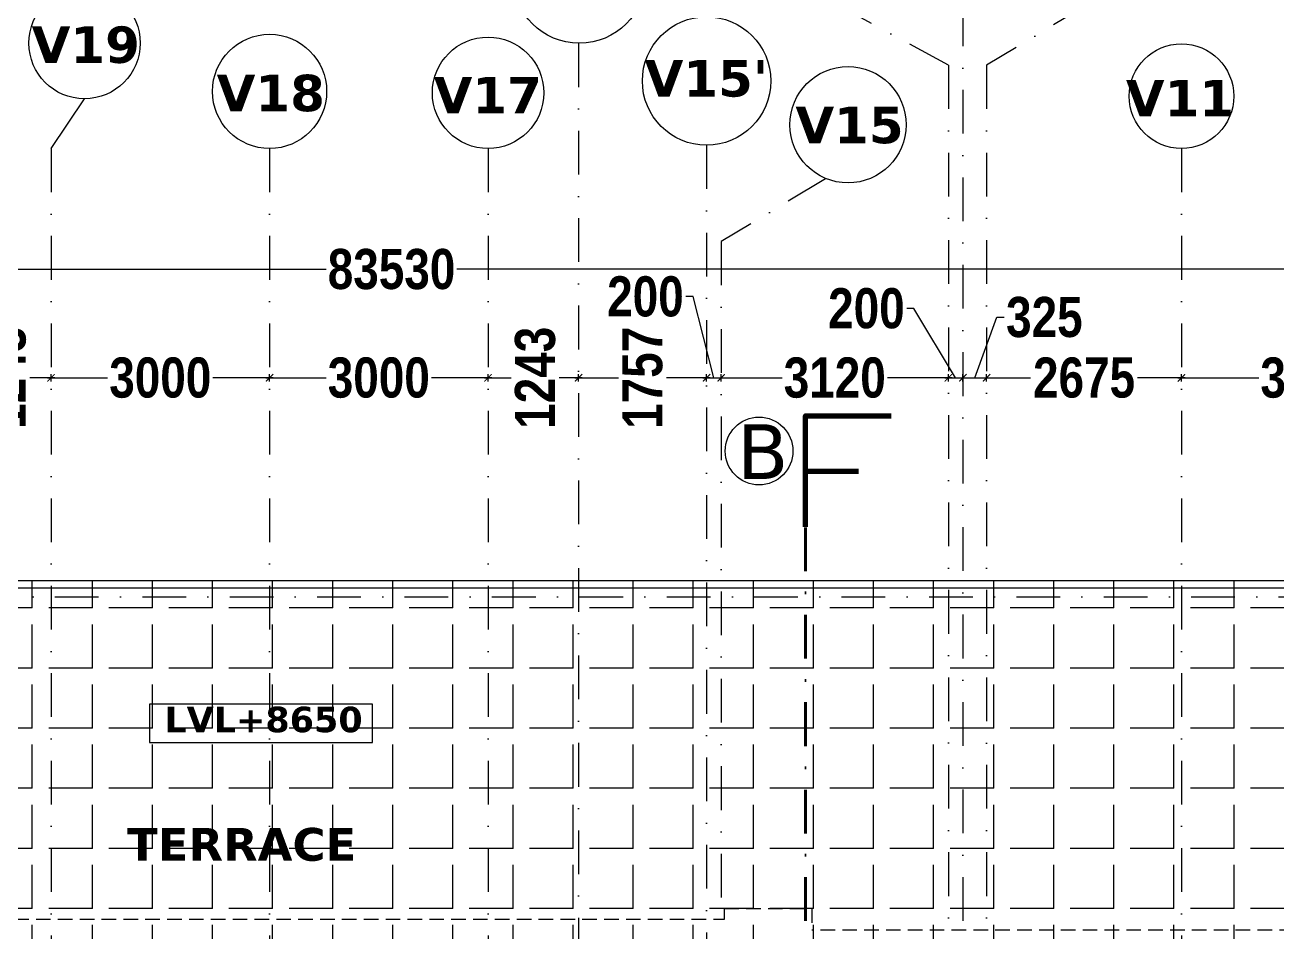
# Model space of a CAD drawing. Header units: millimetres. Extents: x -3092155 to 4513934, y -12317808 to 1850003.
# Drawn here: x -419781 to -402592, y -5510385 to -5497940 of the extents above; entities that cross this region are included whole.
import ezdxf

# ---------------------------------------------------------------- set-up
doc = ezdxf.new("R2010")
doc.units = ezdxf.units.MM
doc.header["$LTSCALE"] = 2
doc.header["$MEASUREMENT"] = 0
doc.header["$PDMODE"] = 34
doc.header["$PDSIZE"] = 500
for name, pattern in [('DASHDOT', [1, 0.5, -0.25, 0, -0.25]), ('DASHED2', [0.375, 0.25, -0.125]), ('HIDDEN', [0.375, 0.25, -0.125])]:
    doc.linetypes.add(name, pattern=pattern)
for name, color, linetype, lineweight in [('D DIM', 250, 'Continuous', 9), ('DIM', 27, 'Continuous', 5), ('GRID', 251, 'DASHDOT', 5), ('HAT', 42, 'Continuous', 5), ('Layer1', 251, 'Continuous', 0), ('PROJ', 251, 'HIDDEN', 5), ('RAILING', 47, 'Continuous', 13), ('ST TEXT', 251, 'DASHDOT', 5), ('TEXT', 7, 'Continuous', 13)]:
    doc.layers.add(name, color=color, linetype=linetype, lineweight=lineweight)
doc.layers.add('DOT', color=7, linetype='DASHED2', lineweight=0, true_color=0x89067c)
doc.styles.add('COLOUMNN DIM', font='ARIALNB.TTF', dxfattribs={"height": 550})
doc.styles.add('INNER DIM', font='ARIALNB.TTF', dxfattribs={"height": 250})
doc.styles.add('style2', font='verdana.ttf')
doc.dimstyles.new('external final', dxfattribs={"dimscale": 0, "dimtxt": 250, "dimasz": 100, "dimexe": 50, "dimexo": 50, "dimgap": 50, "dimtad": 0, "dimdec": 0, "dimzin": 0, "dimdsep": 46, "dimtxsty": 'INNER DIM', "dimblk": 'ARCHTICK', "dimcen": 100, "dimdle": 50, "dimclrd": 256, "dimclre": 256, "dimclrt": 256, "dimadec": 0, "dimazin": 0, "dimtfac": 1, "dimtdec": 0, "dimtix": 1, "dimtmove": 1, "dimatfit": 3, "dimfxl": 50, "dimfxlon": 1, "dimtolj": 1, "dimtzin": 0, "dimlwd": -1, "dimlwe": -1, "dimarcsym": 1})

# ---------------------------------------------------------------- blocks, each defined once
blk = doc.blocks.new('_ArchTick')
at = {"color": 0, "linetype": 'ByBlock', "const_width": 0.15}
blk.add_lwpolyline([(-0.5, -0.5), (0.5, 0.5)], dxfattribs=at)
blk = doc.blocks.new('*D989')
at = {"layer": 'D DIM', "ltscale": 100, "transparency": 16777216}
for p, q in [((-410610, -5501667), (-410710, -5501667)), ((-410324, -5502781), (-410610, -5501667)), ((-410474, -5502781), (-410174, -5502781)), ((-410424, -5502781), (-410424, -5502731)), ((-410224, -5502781), (-410224, -5502731))]:
    blk.add_line(p, q, dxfattribs=at)
at = {"layer": 'Defpoints', "color": 0, "lineweight": 50, "ltscale": 100, "transparency": 16777216}
for p in [(-410424, -5502781), (-410224, -5502781), (-410224, -5502781)]:
    blk.add_point(p, dxfattribs=at)
at = {"layer": 'D DIM', "ltscale": 100, "transparency": 16777216, "xscale": 100, "yscale": 100, "zscale": 100, "rotation": 180}
blk.add_blockref('_ArchTick', (-410424, -5502781), dxfattribs=at)
at = {"layer": 'D DIM', "ltscale": 100, "transparency": 16777216, "xscale": 100, "yscale": 100, "zscale": 100}
blk.add_blockref('_ArchTick', (-410224, -5502781), dxfattribs=at)
at = {"layer": 'D DIM', "ltscale": 100, "transparency": 16777216, "insert": (-411263, -5501667), "char_height": 550, "attachment_point": 5, "style": 'COLOUMNN DIM'}
blk.add_mtext('\\A1;200', dxfattribs=at)
blk = doc.blocks.new('*D1000')
at = {"layer": 'D DIM', "ltscale": 100, "transparency": 16777216}
for p, q in [((-419474, -5502781), (-418648, -5502781)), ((-419424, -5502831), (-419424, -5502731)), ((-416374, -5502781), (-417201, -5502781)), ((-416424, -5502831), (-416424, -5502731))]:
    blk.add_line(p, q, dxfattribs=at)
at = {"layer": 'Defpoints', "color": 0, "lineweight": 50, "ltscale": 100, "transparency": 16777216}
for p in [(-416424, -5502781), (-419424, -5503821), (-416424, -5503821)]:
    blk.add_point(p, dxfattribs=at)
at = {"layer": 'D DIM', "ltscale": 100, "transparency": 16777216, "xscale": 100, "yscale": 100, "zscale": 100, "rotation": 180}
blk.add_blockref('_ArchTick', (-419424, -5502781), dxfattribs=at)
at = {"layer": 'D DIM', "ltscale": 100, "transparency": 16777216, "xscale": 100, "yscale": 100, "zscale": 100}
blk.add_blockref('_ArchTick', (-416424, -5502781), dxfattribs=at)
at = {"layer": 'D DIM', "ltscale": 100, "transparency": 16777216, "insert": (-417924, -5502781), "char_height": 550, "attachment_point": 5, "style": 'COLOUMNN DIM'}
blk.add_mtext('\\A1;3000', dxfattribs=at)
blk = doc.blocks.new('*D1001')
at = {"layer": 'D DIM', "ltscale": 100, "transparency": 16777216}
for p, q in [((-416474, -5502781), (-415648, -5502781)), ((-416424, -5502831), (-416424, -5502731)), ((-413374, -5502781), (-414201, -5502781)), ((-413424, -5502831), (-413424, -5502731))]:
    blk.add_line(p, q, dxfattribs=at)
at = {"layer": 'Defpoints', "color": 0, "lineweight": 50, "ltscale": 100, "transparency": 16777216}
for p in [(-413424, -5502781), (-416424, -5503821), (-413424, -5504988)]:
    blk.add_point(p, dxfattribs=at)
at = {"layer": 'D DIM', "ltscale": 100, "transparency": 16777216, "xscale": 100, "yscale": 100, "zscale": 100, "rotation": 180}
blk.add_blockref('_ArchTick', (-416424, -5502781), dxfattribs=at)
at = {"layer": 'D DIM', "ltscale": 100, "transparency": 16777216, "xscale": 100, "yscale": 100, "zscale": 100}
blk.add_blockref('_ArchTick', (-413424, -5502781), dxfattribs=at)
at = {"layer": 'D DIM', "ltscale": 100, "transparency": 16777216, "insert": (-414924, -5502781), "char_height": 550, "attachment_point": 5, "style": 'COLOUMNN DIM'}
blk.add_mtext('\\A1;3000', dxfattribs=at)
blk = doc.blocks.new('*D1002')
at = {"layer": 'D DIM', "ltscale": 100, "transparency": 16777216}
for p, q in [((-413474, -5502781), (-413107, -5502781)), ((-413424, -5502831), (-413424, -5502731)), ((-412131, -5502781), (-412446, -5502781)), ((-412181, -5502831), (-412181, -5502731))]:
    blk.add_line(p, q, dxfattribs=at)
at = {"layer": 'Defpoints', "color": 0, "lineweight": 50, "ltscale": 100, "transparency": 16777216}
for p in [(-412181, -5502781), (-413424, -5503659), (-412181, -5503582)]:
    blk.add_point(p, dxfattribs=at)
at = {"layer": 'D DIM', "ltscale": 100, "transparency": 16777216, "xscale": 100, "yscale": 100, "zscale": 100, "rotation": 180}
blk.add_blockref('_ArchTick', (-413424, -5502781), dxfattribs=at)
at = {"layer": 'D DIM', "ltscale": 100, "transparency": 16777216, "xscale": 100, "yscale": 100, "zscale": 100}
blk.add_blockref('_ArchTick', (-412181, -5502781), dxfattribs=at)
at = {"layer": 'D DIM', "ltscale": 100, "transparency": 16777216, "insert": (-412776, -5502781), "char_height": 550, "attachment_point": 5, "rotation": 90, "style": 'COLOUMNN DIM'}
blk.add_mtext('\\A1;1243', dxfattribs=at)
blk = doc.blocks.new('*D1003')
at = {"layer": 'D DIM', "ltscale": 100, "transparency": 16777216}
for p, q in [((-412231, -5502781), (-411633, -5502781)), ((-412181, -5502831), (-412181, -5502731)), ((-410374, -5502781), (-410972, -5502781)), ((-410424, -5502831), (-410424, -5502731))]:
    blk.add_line(p, q, dxfattribs=at)
at = {"layer": 'Defpoints', "color": 0, "lineweight": 50, "ltscale": 100, "transparency": 16777216}
for p in [(-410424, -5502781), (-412181, -5503582), (-410424, -5503585)]:
    blk.add_point(p, dxfattribs=at)
at = {"layer": 'D DIM', "ltscale": 100, "transparency": 16777216, "xscale": 100, "yscale": 100, "zscale": 100, "rotation": 180}
blk.add_blockref('_ArchTick', (-412181, -5502781), dxfattribs=at)
at = {"layer": 'D DIM', "ltscale": 100, "transparency": 16777216, "xscale": 100, "yscale": 100, "zscale": 100}
blk.add_blockref('_ArchTick', (-410424, -5502781), dxfattribs=at)
at = {"layer": 'D DIM', "ltscale": 100, "transparency": 16777216, "insert": (-411303, -5502781), "char_height": 550, "attachment_point": 5, "rotation": 90, "style": 'COLOUMNN DIM'}
blk.add_mtext('\\A1;1757', dxfattribs=at)
blk = doc.blocks.new('*D1004')
at = {"layer": 'D DIM', "ltscale": 100, "transparency": 16777216}
for p, q in [((-410274, -5502781), (-409387, -5502781)), ((-410224, -5502831), (-410224, -5502731)), ((-407054, -5502781), (-407940, -5502781)), ((-407104, -5502831), (-407104, -5502731))]:
    blk.add_line(p, q, dxfattribs=at)
at = {"layer": 'Defpoints', "color": 0, "lineweight": 50, "ltscale": 100, "transparency": 16777216}
for p in [(-407104, -5502781), (-410224, -5503585), (-407104, -5503717)]:
    blk.add_point(p, dxfattribs=at)
at = {"layer": 'D DIM', "ltscale": 100, "transparency": 16777216, "xscale": 100, "yscale": 100, "zscale": 100, "rotation": 180}
blk.add_blockref('_ArchTick', (-410224, -5502781), dxfattribs=at)
at = {"layer": 'D DIM', "ltscale": 100, "transparency": 16777216, "xscale": 100, "yscale": 100, "zscale": 100}
blk.add_blockref('_ArchTick', (-407104, -5502781), dxfattribs=at)
at = {"layer": 'D DIM', "ltscale": 100, "transparency": 16777216, "insert": (-408664, -5502781), "char_height": 550, "attachment_point": 5, "style": 'COLOUMNN DIM'}
blk.add_mtext('\\A1;3120', dxfattribs=at)
blk = doc.blocks.new('*D1005')
at = {"layer": 'D DIM', "ltscale": 100, "transparency": 16777216}
for p, q in [((-407576, -5501830), (-407676, -5501830)), ((-407004, -5502781), (-407576, -5501830)), ((-407154, -5502781), (-406854, -5502781)), ((-407104, -5502831), (-407104, -5502731)), ((-406904, -5502831), (-406904, -5502731))]:
    blk.add_line(p, q, dxfattribs=at)
at = {"layer": 'Defpoints', "color": 0, "lineweight": 50, "ltscale": 100, "transparency": 16777216}
for p in [(-406904, -5502781), (-407104, -5503717), (-406904, -5503821)]:
    blk.add_point(p, dxfattribs=at)
at = {"layer": 'D DIM', "ltscale": 100, "transparency": 16777216, "xscale": 100, "yscale": 100, "zscale": 100, "rotation": 180}
blk.add_blockref('_ArchTick', (-407104, -5502781), dxfattribs=at)
at = {"layer": 'D DIM', "ltscale": 100, "transparency": 16777216, "xscale": 100, "yscale": 100, "zscale": 100}
blk.add_blockref('_ArchTick', (-406904, -5502781), dxfattribs=at)
at = {"layer": 'D DIM', "ltscale": 100, "transparency": 16777216, "insert": (-408229, -5501830), "char_height": 550, "attachment_point": 5, "style": 'COLOUMNN DIM'}
blk.add_mtext('\\A1;200', dxfattribs=at)
blk = doc.blocks.new('*D1006')
at = {"layer": 'D DIM', "ltscale": 100, "transparency": 16777216}
for p, q in [((-406741, -5502781), (-406440, -5501950)), ((-406440, -5501950), (-406340, -5501950)), ((-406954, -5502781), (-406529, -5502781)), ((-406904, -5502831), (-406904, -5502731)), ((-406579, -5502831), (-406579, -5502731))]:
    blk.add_line(p, q, dxfattribs=at)
at = {"layer": 'Defpoints', "color": 0, "lineweight": 50, "ltscale": 100, "transparency": 16777216}
for p in [(-406579, -5502781), (-406904, -5504065), (-406579, -5504234)]:
    blk.add_point(p, dxfattribs=at)
at = {"layer": 'D DIM', "ltscale": 100, "transparency": 16777216, "xscale": 100, "yscale": 100, "zscale": 100, "rotation": 180}
blk.add_blockref('_ArchTick', (-406904, -5502781), dxfattribs=at)
at = {"layer": 'D DIM', "ltscale": 100, "transparency": 16777216, "xscale": 100, "yscale": 100, "zscale": 100}
blk.add_blockref('_ArchTick', (-406579, -5502781), dxfattribs=at)
at = {"layer": 'D DIM', "ltscale": 100, "transparency": 16777216, "insert": (-405786, -5501950), "char_height": 550, "attachment_point": 5, "style": 'COLOUMNN DIM'}
blk.add_mtext('\\A1;325', dxfattribs=at)
blk = doc.blocks.new('*D1007')
at = {"layer": 'D DIM', "ltscale": 100, "transparency": 16777216}
for p, q in [((-406629, -5502781), (-405975, -5502781)), ((-406579, -5502831), (-406579, -5502731)), ((-403854, -5502781), (-404508, -5502781)), ((-403904, -5502831), (-403904, -5502731))]:
    blk.add_line(p, q, dxfattribs=at)
at = {"layer": 'Defpoints', "color": 0, "lineweight": 50, "ltscale": 100, "transparency": 16777216}
for p in [(-403904, -5502781), (-403904, -5503520), (-406579, -5504184)]:
    blk.add_point(p, dxfattribs=at)
at = {"layer": 'D DIM', "ltscale": 100, "transparency": 16777216, "xscale": 100, "yscale": 100, "zscale": 100, "rotation": 180}
blk.add_blockref('_ArchTick', (-406579, -5502781), dxfattribs=at)
at = {"layer": 'D DIM', "ltscale": 100, "transparency": 16777216, "xscale": 100, "yscale": 100, "zscale": 100}
blk.add_blockref('_ArchTick', (-403904, -5502781), dxfattribs=at)
at = {"layer": 'D DIM', "ltscale": 100, "transparency": 16777216, "insert": (-405241, -5502781), "char_height": 550, "attachment_point": 5, "style": 'COLOUMNN DIM'}
blk.add_mtext('\\A1;2675', dxfattribs=at)
blk = doc.blocks.new('*D1008')
at = {"layer": 'D DIM', "ltscale": 100, "transparency": 16777216}
for p, q in [((-403954, -5502781), (-402843, -5502781)), ((-403904, -5502831), (-403904, -5502731)), ((-400284, -5502781), (-401395, -5502781)), ((-400334, -5502831), (-400334, -5502731))]:
    blk.add_line(p, q, dxfattribs=at)
at = {"layer": 'Defpoints', "color": 0, "lineweight": 50, "ltscale": 100, "transparency": 16777216}
for p in [(-400334, -5502781), (-403904, -5503520), (-400334, -5503611)]:
    blk.add_point(p, dxfattribs=at)
at = {"layer": 'D DIM', "ltscale": 100, "transparency": 16777216, "xscale": 100, "yscale": 100, "zscale": 100, "rotation": 180}
blk.add_blockref('_ArchTick', (-403904, -5502781), dxfattribs=at)
at = {"layer": 'D DIM', "ltscale": 100, "transparency": 16777216, "xscale": 100, "yscale": 100, "zscale": 100}
blk.add_blockref('_ArchTick', (-400334, -5502781), dxfattribs=at)
at = {"layer": 'D DIM', "ltscale": 100, "transparency": 16777216, "insert": (-402119, -5502781), "char_height": 550, "attachment_point": 5, "style": 'COLOUMNN DIM'}
blk.add_mtext('\\A1;3570', dxfattribs=at)
blk = doc.blocks.new('*D1038')
at = {"layer": 'D DIM', "ltscale": 100, "transparency": 16777216}
for p, q in [((-420717, -5502781), (-420376, -5502781)), ((-420667, -5502831), (-420667, -5502731)), ((-419374, -5502781), (-419715, -5502781)), ((-419424, -5502831), (-419424, -5502731))]:
    blk.add_line(p, q, dxfattribs=at)
at = {"layer": 'Defpoints', "color": 0, "lineweight": 50, "ltscale": 100, "transparency": 16777216}
for p in [(-419424, -5502781), (-419424, -5503670), (-420667, -5504019)]:
    blk.add_point(p, dxfattribs=at)
at = {"layer": 'D DIM', "ltscale": 100, "transparency": 16777216, "xscale": 100, "yscale": 100, "zscale": 100, "rotation": 180}
blk.add_blockref('_ArchTick', (-420667, -5502781), dxfattribs=at)
at = {"layer": 'D DIM', "ltscale": 100, "transparency": 16777216, "xscale": 100, "yscale": 100, "zscale": 100}
blk.add_blockref('_ArchTick', (-419424, -5502781), dxfattribs=at)
at = {"layer": 'D DIM', "ltscale": 100, "transparency": 16777216, "insert": (-420045, -5502781), "char_height": 550, "attachment_point": 5, "rotation": 90, "style": 'COLOUMNN DIM'}
blk.add_mtext('\\A1;1243', dxfattribs=at)
blk = doc.blocks.new('*D988')
at = {"layer": 'D DIM', "ltscale": 100, "transparency": 16777216}
for p, q in [((-456564, -5501292), (-415647, -5501292)), ((-456514, -5501342), (-456514, -5501242)), ((-372934, -5501292), (-413851, -5501292)), ((-372984, -5501342), (-372984, -5501242))]:
    blk.add_line(p, q, dxfattribs=at)
at = {"layer": 'Defpoints', "color": 0, "lineweight": 50, "ltscale": 100, "transparency": 16777216}
for p in [(-372984, -5501292), (-372984, -5503658), (-456514, -5504184)]:
    blk.add_point(p, dxfattribs=at)
at = {"layer": 'D DIM', "ltscale": 100, "transparency": 16777216, "xscale": 100, "yscale": 100, "zscale": 100, "rotation": 180}
blk.add_blockref('_ArchTick', (-456514, -5501292), dxfattribs=at)
at = {"layer": 'D DIM', "ltscale": 100, "transparency": 16777216, "xscale": 100, "yscale": 100, "zscale": 100}
blk.add_blockref('_ArchTick', (-372984, -5501292), dxfattribs=at)
at = {"layer": 'D DIM', "ltscale": 100, "transparency": 16777216, "insert": (-414749, -5501292), "char_height": 550, "attachment_point": 5, "style": 'COLOUMNN DIM'}
blk.add_mtext('\\A1;83530', dxfattribs=at)

msp = doc.modelspace()

# ---------------------------------------------------------------- hatches: boundary and pattern name
at = {"layer": 'HAT', "ltscale": 100}
h = msp.add_hatch(dxfattribs=at)
h.set_pattern_fill('ANGLE', color=256, scale=3000, style=0)
h.set_pattern_definition([(180, (-2287481.95, 738485.4), (0, 825), [600, -225]), (90, (-2287481.95, 738485.4), (825, 5e-14), [600, -225])])
h.paths.add_polyline_path([(-388059.3, -5505561.2), (-444789.3, -5505561.2), (-444789.3, -5511461.2), (-388059.3, -5511461.2)])

# ---------------------------------------------------------------- linework, layer by layer
at = {"layer": 'D DIM', "ltscale": 100}
msp.add_line((-419423.9, -5499634.3), (-418964.3, -5498951.8), dxfattribs=at)
at = {"layer": 'DIM', "lineweight": 80, "ltscale": 100}
for points in [[(-409064.4, -5504825.1), (-409064.4, -5503303.1), (-407891.4, -5503303.1)], [(-409064.4, -5504064.1), (-408336.9, -5504064.1)]]:
    msp.add_lwpolyline(points, dxfattribs=at)
at = {"layer": 'DIM', "ltscale": 100}
msp.add_circle((-409702.5, -5503785.3), 465, dxfattribs=at)
at = {"layer": 'DOT', "ltscale": 400}
for p, q in [((-410179.7, -5510211.2), (-410179.7, -5510061.2)), ((-410179.7, -5510061.2), (-408980, -5510061.2)), ((-408980, -5510061.2), (-408980, -5510361.2)), ((-422629.7, -5510211.2), (-410179.7, -5510211.2)), ((-386759.3, -5510361.2), (-408980, -5510361.2))]:
    msp.add_line(p, q, dxfattribs=at)
at = {"layer": 'GRID', "color": 5, "ltscale": 600}
for p, q in [((-407103.9, -5498491.3), (-408686.9, -5497630.3)), ((-406903.9, -5497630.3), (-406903.9, -5586432.3)), ((-405144.4, -5497630.3), (-406578.9, -5498491.5)), ((-412181.3, -5498190.6), (-412181.3, -5585871.9)), ((-407103.9, -5498491.3), (-407103.9, -5585573.6)), ((-406578.9, -5498491.5), (-406578.9, -5585571)), ((-410423.9, -5499589.4), (-410423.9, -5584428)), ((-419423.9, -5499634.4), (-419423.9, -5584428.2)), ((-416423.9, -5499634.4), (-416423.9, -5584428.2)), ((-413423.9, -5499634.4), (-413423.9, -5584428.2)), ((-403903.9, -5499634.4), (-403897.9, -5584322.1)), ((-408788.9, -5500049.8), (-410223.5, -5500911.1)), ((-410223.5, -5500911.1), (-410223.5, -5583106.3))]:
    msp.add_line(p, q, dxfattribs=at)
at = {"layer": 'GRID', "color": 6, "ltscale": 600}
msp.add_line((-460173.8, -5505786.2), (-367334.4, -5505786.2), dxfattribs=at)
at = {"layer": 'Layer1', "ltscale": 100}
msp.add_lwpolyline([(-415009.9, -5507257.7), (-418072.5, -5507257.7), (-418072.5, -5507784.8), (-415009.9, -5507784.8)], close=True, dxfattribs=at)
at = {"layer": 'PROJ', "linetype": 'DASHDOT', "lineweight": 40, "ltscale": 600}
msp.add_line((-409087.3, -5579839.4), (-409064.4, -5504825.1), dxfattribs=at)
at = {"layer": 'RAILING', "ltscale": 100}
for p, q in [((-444888.9, -5505561.2), (-387959.3, -5505561.2)), ((-444789.3, -5505661.2), (-388058.9, -5505661.2))]:
    msp.add_line(p, q, dxfattribs=at)
at = {"layer": 'ST TEXT', "linetype": 'ByBlock', "ltscale": 1200}
for centre, radius in [((-412171.3, -5497279.3), 911.4), ((-418964.4, -5498187.6), 764.2), ((-410423.9, -5498707.8), 881.5), ((-416423.9, -5498850.8), 783.6), ((-413423.9, -5498869.8), 764.6), ((-403903.9, -5498916.2), 718.2), ((-408481.9, -5499308.1), 798.6)]:
    msp.add_circle(centre, radius, dxfattribs=at)

# ---------------------------------------------------------------- texts
at = {"layer": 'ST TEXT', "ltscale": 0.1, "char_height": 450, "attachment_point": 5, "style": 'style2'}
for s, insert in [('{\\fVerdana|b1|i0|c0|p34;\\H1.1111x;V19}', (-418947.1, -5498213.8)), ("{\\fVerdana|b1|i0|c0|p34;\\H1.111x;V15'}", (-410426.1, -5498676.1)), ('{\\fVerdana|b1|i0|c0|p34;\\H1.1111x;V18}', (-416406.8, -5498877)), ('{\\fVerdana|b1|i0|c0|p34;\\H1.1111x;V17}', (-413427.3, -5498901)), ('{\\fVerdana|b1|i0|c0|p34;\\H1.1111x;V11}', (-403924.1, -5498942.4)), ('{\\fVerdana|b1|i0|c0|p34;\\H1.1111x;V15}', (-408460.2, -5499316.6))]:
    msp.add_mtext(s, dxfattribs=dict(at, insert=insert))
at = {"layer": 'TEXT', "style": 'style2'}
msp.add_text('B', height=750, dxfattribs=at).set_placement((-410005.4, -5504168.5))
at = {"layer": 'TEXT', "ltscale": 0.1, "attachment_point": 5, "style": 'style2'}
for s, insert, char_height in [('\\pt3850;{\\fVerdana|b1|i0|c0|p34;LVL+8650}', (-416506.6, -5507472.5), 350), ('\\pt4950;{\\fVerdana|b1|i0|c0|p34;TERRACE}', (-416807.7, -5509187.1), 450)]:
    msp.add_mtext(s, dxfattribs=dict(at, insert=insert, char_height=char_height))

# ---------------------------------------------------------------- dimensions: what is measured, and where the dimension line sits
at = {"layer": 'D DIM', "ltscale": 100}
for base, p1, p2, picture, middle in [((-372983.9, -5501291.7), (-456513.9, -5504183.6), (-372983.9, -5503657.7), '*D988', (-414748.9, -5501291.7)), ((-416424.3618, -5502780.8904), (-419423.9483, -5503821.0519), (-416424.3618, -5503821.0519), '*D1000', (-417924.155, -5502780.8904)), ((-413423.9483, -5502780.8904), (-416424.3618, -5503821.0519), (-413423.9483, -5504987.7172), '*D1001', (-414924.155, -5502780.8904)), ((-407103.9, -5502780.9), (-410223.5, -5503585.2), (-407103.9, -5503716.7), '*D1004', (-408663.7, -5502780.9)), ((-403903.9, -5502780.9), (-406578.9, -5504183.6), (-403903.9, -5503520.2), '*D1007', (-405241.4, -5502780.9)), ((-400333.9, -5502780.9), (-403903.9, -5503520.2), (-400333.9, -5503610.7), '*D1008', (-402118.9, -5502780.9))]:
    dim = msp.add_linear_dim(base=base, p1=p1, p2=p2, dimstyle='external final', override={"dimscale": 1, "dimtxsty": 'COLOUMNN DIM'}, dxfattribs=at)
    dim.commit()
    dim.dimension.update_dxf_attribs({"geometry": picture, "text_midpoint": middle})
for base, p1, p2, picture, middle in [((-410223.5, -5502780.9), (-410423.9, -5502780.9), (-410223.5, -5502780.9), '*D989', (-410760.4, -5501667.1)), ((-406903.9, -5502780.9), (-407103.9, -5503716.7), (-406903.9, -5503821.1), '*D1005', (-407726.4, -5501829.7)), ((-406578.9, -5502780.9), (-406903.9, -5504065.2), (-406578.9, -5504233.6), '*D1006', (-406289.9, -5501950.2))]:
    dim = msp.add_linear_dim(base=base, p1=p1, p2=p2, dimstyle='external final', override={"dimscale": 1, "dimtxsty": 'COLOUMNN DIM'}, dxfattribs=at)
    dim.commit()
    dim.dimension.update_dxf_attribs({"geometry": picture, "text_midpoint": middle, "dimtype": 160})
for base, p1, p2, picture, middle in [((-419423.9, -5502780.9), (-420666.6, -5504019.2), (-419423.9, -5503669.7), '*D1038', (-420045.3, -5502780.9)), ((-410423.9, -5502780.9), (-412181.3, -5503581.7), (-410423.9, -5503585.2), '*D1003', (-411302.6, -5502780.9))]:
    dim = msp.add_linear_dim(base=base, p1=p1, p2=p2, dimstyle='external final', override={"dimscale": 1, "dimtxsty": 'COLOUMNN DIM'}, dxfattribs=at)
    dim.commit()
    dim.dimension.update_dxf_attribs({"geometry": picture, "text_midpoint": middle, "text_rotation": 90})
dim = msp.add_linear_dim(base=(-412181.3, -5502780.9), p1=(-413424.4, -5503659.2), p2=(-412181.3, -5503581.7), dimstyle='external final', override={"dimscale": 1, "dimtxsty": 'COLOUMNN DIM', "dimtmove": 2}, dxfattribs=at)
dim.commit()
dim.dimension.update_dxf_attribs({"geometry": '*D1002', "text_midpoint": (-412776.4, -5502780.9), "dimtype": 160, "text_rotation": 90})

doc.saveas('drawing.dxf')
